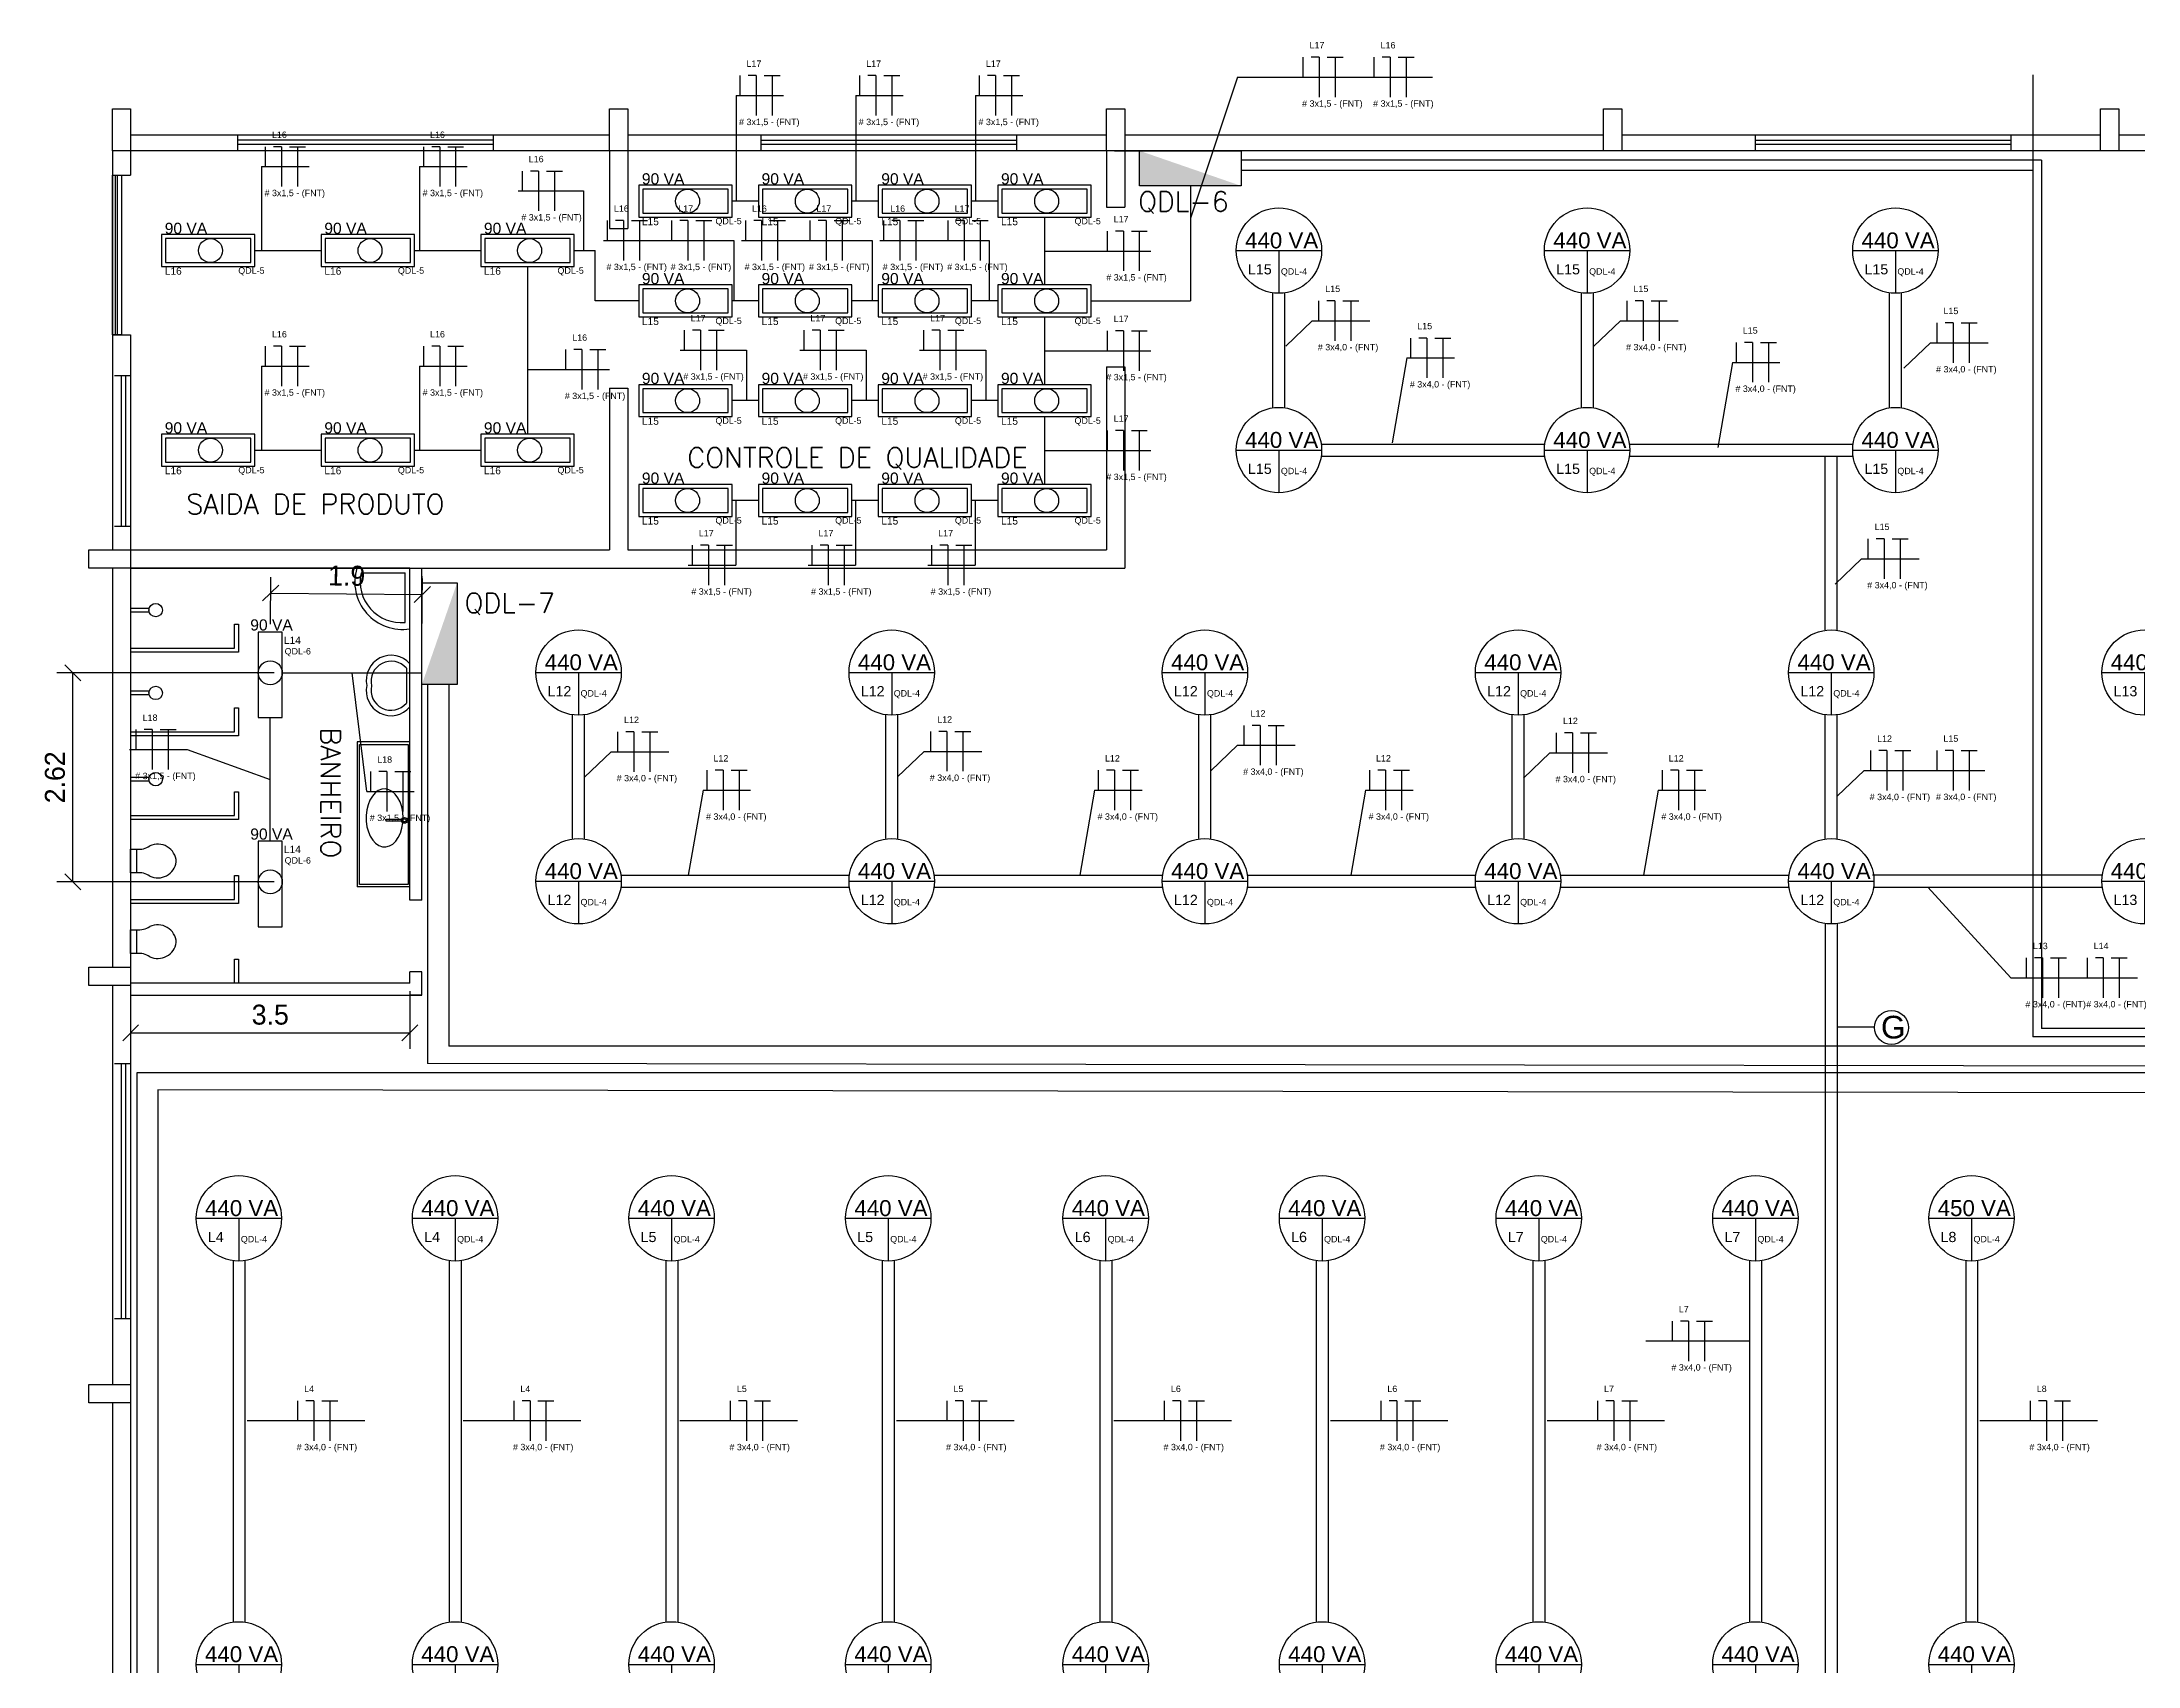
# Model space of a CAD drawing. Extents: x 196 to 343, y -52 to 135.
# Drawn here: x 273.31 to 299.58, y 41.84 to 62.19 of the extents above; entities that cross this region are included whole.
import ezdxf

# ---------------------------------------------------------------- set-up
doc = ezdxf.new("R2010")
doc.units = 0
doc.header["$MEASUREMENT"] = 0
doc.layers.get('0').update_dxf_attribs({"linetype": 'CONTINUOUS'})
doc.layers.get('DEFPOINTS').update_dxf_attribs({"linetype": 'CONTINUOUS'})
for name, color, linetype in [('_ARQ', 5, 'CONTINUOUS'), ('_ARQ-TEXTO', 4, 'CONTINUOUS'), ('_COTAS', 4, 'CONTINUOUS'), ('_ELT-Eletrocalhas', 9, 'CONTINUOUS'), ('_ELT-Eletroduto', 7, 'CONTINUOUS'), ('_ELT-LUMINÁRIA', 2, 'CONTINUOUS'), ('_ELT-PONTO', 2, 'CONTINUOUS'), ('ELET_FIAÇÃO', 1, 'CONTINUOUS')]:
    doc.layers.add(name, color=color, linetype=linetype)
doc.styles.add('ARIAL', font='arial.ttf')
doc.styles.add('ROMANS', font='romans')
doc.dimstyles.new('LUMINOTECNICO', dxfattribs={"dimscale": 0, "dimtxt": 0.25, "dimasz": 0.2, "dimexe": 0.2, "dimexo": 0.1, "dimgap": 0.1, "dimtad": 1, "dimdsep": 46, "dimtxsty": 'Standard', "dimblk1": 'OBLIQUE', "dimblk2": 'OBLIQUE', "dimsah": 1, "dimcen": 0.2, "dimadec": 1, "dimazin": 0, "dimtfac": 1, "dimtmove": 0, "dimatfit": 3, "dimldrblk": 'OBLIQUE', "dimfxl": 1, "dimtolj": 1, "dimtzin": 0, "dimarcsym": 0})

# ---------------------------------------------------------------- blocks, each defined once
blk = doc.blocks.new('LUM_ RS-812')
at = {"layer": '_ELT-LUMINÁRIA', "linetype": 'Continuous'}
blk.add_circle((0, 0), 0.15, dxfattribs=at)
at = {"layer": '_ELT-PONTO', "linetype": 'Continuous'}
for points in [[(0.558, 0.2), (-0.612, 0.2), (-0.612, -0.2), (0.558, -0.2)], [(0.508, 0.15), (-0.562, 0.15), (-0.562, -0.15), (0.508, -0.15)]]:
    blk.add_lwpolyline(points, close=True, dxfattribs=at)
at = {"layer": '_ELT-LUMINÁRIA', "linetype": 'Continuous', "style": 'ARIAL'}
for tag, p, height in [('P', (-0.573, 0.209), 0.14), ('C', (-0.572, -0.302), 0.091), ('A', (0.349, -0.29), 0.08)]:
    blk.add_attdef(tag, p, '', height=height, dxfattribs=at)
blk = doc.blocks.new('Lum_TMS 426')
at = {"layer": '_ELT-LUMINÁRIA', "linetype": 'Continuous'}
blk.add_circle((0, 0), 0.15, dxfattribs=at)
at = {"layer": '_ELT-PONTO', "linetype": 'Continuous'}
for p, q in [((-0.15, 0.508), (-0.15, -0.562)), ((0.15, 0.508), (-0.15, 0.508)), ((0.15, -0.562), (0.15, 0.508)), ((-0.15, -0.562), (0.15, -0.562))]:
    blk.add_line(p, q, dxfattribs=at)
at = {"layer": '_ELT-LUMINÁRIA', "linetype": 'Continuous', "style": 'ARIAL'}
for tag, p, height in [('P', (-0.251, 0.529), 0.14), ('C', (0.171, 0.362), 0.091), ('A', (0.18, 0.229), 0.08)]:
    blk.add_attdef(tag, p, '', height=height, dxfattribs=at)
blk = doc.blocks.new('FIACAO_BANHEIRO')
at = {"layer": 'ELET_FIAÇÃO', "linetype": 'Continuous'}
for p, q in [((-1.679, 0.375), (-1.679, 0.625)), ((-1.479, 0.625), (-1.579, 0.625)), ((-1.479, 0.625), (-1.479, 0.125)), ((-1.379, 0.625), (-1.179, 0.625)), ((-1.279, 0.625), (-1.279, 0.125))]:
    blk.add_line(p, q, dxfattribs=at)
at = {"layer": 'ELET_FIAÇÃO', "color": 7, "linetype": 'Continuous'}
for points in [[(-1.763, 0.375), (-1.041, 0.375)], [(-1.041, 0.375), (0, 0)]]:
    blk.add_lwpolyline(points, dxfattribs=at)
at = {"layer": 'ELET_FIAÇÃO', "color": 7, "linetype": 'Continuous', "style": 'ARIAL'}
for tag, p in [('C', (-1.6, 0.734)), ('B', (-1.693, 0.004))]:
    blk.add_attdef(tag, p, '', height=0.08, dxfattribs=at)
blk = doc.blocks.new('ficao_qualidade')
at = {"layer": 'ELET_FIAÇÃO', "linetype": 'Continuous'}
for p, q in [((0.236, -1.487), (0.236, -1.237)), ((0.436, -1.237), (0.336, -1.237)), ((0.436, -1.237), (0.436, -1.737)), ((0.536, -1.237), (0.736, -1.237)), ((0.636, -1.237), (0.636, -1.737))]:
    blk.add_line(p, q, dxfattribs=at)
at = {"layer": 'ELET_FIAÇÃO', "color": 7, "linetype": 'Continuous'}
for points in [[(0.184, -1.487), (0, 0)], [(0.184, -1.487), (0.78, -1.487)]]:
    blk.add_lwpolyline(points, dxfattribs=at)
at = {"layer": 'ELET_FIAÇÃO', "color": 7, "linetype": 'Continuous', "style": 'ARIAL'}
for tag, p in [('C', (0.315, -1.127)), ('B', (0.222, -1.857))]:
    blk.add_attdef(tag, p, '', height=0.08, dxfattribs=at)
blk = doc.blocks.new('Fiação_FNT_antiga')
at = {"layer": 'ELET_FIAÇÃO', "linetype": 'Continuous'}
for p, q in [((-0.2, 0), (-0.2, 0.25)), ((0, 0.25), (-0.1, 0.25)), ((0, 0.25), (0, -0.25)), ((0.1, 0.25), (0.3, 0.25)), ((0.2, 0.25), (0.2, -0.25))]:
    blk.add_line(p, q, dxfattribs=at)
at = {"layer": 'ELET_FIAÇÃO', "color": 7, "linetype": 'Continuous', "style": 'ARIAL'}
for tag, p in [('C', (-0.121, 0.36)), ('B', (-0.214, -0.37))]:
    blk.add_attdef(tag, p, '', height=0.08, dxfattribs=at)
blk = doc.blocks.new('_OBLIQUE')
at = {"color": 0, "linetype": 'ByBlock'}
blk.add_line((-0.5, -0.5), (0.5, 0.5), dxfattribs=at)
blk = doc.blocks.new('*D84')
at = {"layer": '_ELT-Eletroduto', "color": 0, "linetype": 'Continuous', "lineweight": -2, "transparency": 16777216}
for p, q in [((276.224, 54.289), (273.501, 54.289)), ((273.701, 51.669), (273.701, 54.289)), ((276.224, 51.669), (273.501, 51.669))]:
    blk.add_line(p, q, dxfattribs=at)
at = {"layer": 'DEFPOINTS', "color": 0, "linetype": 'Continuous', "transparency": 16777216}
for p in [(273.701, 54.289), (276.324, 54.289), (276.324, 51.669)]:
    blk.add_point(p, dxfattribs=at)
at = {"layer": '_ELT-Eletroduto', "color": 0, "linetype": 'Continuous', "lineweight": -2, "transparency": 16777216, "xscale": 0.2, "yscale": 0.2, "zscale": 0.2}
for p, rotation in [((273.701, 54.289), 90), ((273.701, 51.669), 270)]:
    blk.add_blockref('_OBLIQUE', p, dxfattribs=dict(at, rotation=rotation))
at = {"layer": '_ELT-Eletroduto', "color": 0, "linetype": 'Continuous', "transparency": 16777216, "insert": (273.476, 52.979), "char_height": 0.25, "attachment_point": 5, "rotation": 90}
blk.add_mtext('\\A1;2.62', dxfattribs=at)
blk = doc.blocks.new('*D85')
at = {"layer": '_ELT-Eletroduto', "color": 0, "linetype": 'Continuous', "lineweight": -2, "transparency": 16777216}
for p, q in [((276.175, 54.897), (276.181, 55.488)), ((278.075, 54.878), (278.081, 55.469)), ((276.179, 55.288), (278.079, 55.269))]:
    blk.add_line(p, q, dxfattribs=at)
at = {"layer": 'DEFPOINTS', "color": 0, "linetype": 'Continuous', "transparency": 16777216}
for p in [(278.079, 55.269), (276.174, 54.797), (278.074, 54.778)]:
    blk.add_point(p, dxfattribs=at)
at = {"layer": '_ELT-Eletroduto', "color": 0, "linetype": 'Continuous', "lineweight": -2, "transparency": 16777216, "xscale": 0.2, "yscale": 0.2, "zscale": 0.2}
for p, rotation in [((276.179, 55.288), 179.4302660732513), ((278.079, 55.269), 359.4302660732513)]:
    blk.add_blockref('_OBLIQUE', p, dxfattribs=dict(at, rotation=rotation))
at = {"layer": '_ELT-Eletroduto', "color": 0, "linetype": 'Continuous', "transparency": 16777216, "insert": (277.131, 55.504), "char_height": 0.25, "attachment_point": 5, "rotation": 359.4303}
blk.add_mtext('\\A1;1.9', dxfattribs=at)
blk = doc.blocks.new('*D98')
at = {"layer": '_COTAS', "color": 0, "linetype": 'Continuous', "lineweight": -2, "transparency": 16777216}
for p, q in [((277.924, 50.299), (277.924, 49.579)), ((274.424, 50.149), (274.424, 49.579)), ((274.424, 49.779), (277.924, 49.779))]:
    blk.add_line(p, q, dxfattribs=at)
at = {"layer": 'DEFPOINTS', "color": 0, "linetype": 'Continuous', "transparency": 16777216}
for p in [(274.424, 50.249), (277.924, 50.399), (277.924, 49.779)]:
    blk.add_point(p, dxfattribs=at)
at = {"layer": '_COTAS', "color": 0, "linetype": 'Continuous', "lineweight": -2, "transparency": 16777216, "xscale": 0.2, "yscale": 0.2, "zscale": 0.2, "rotation": 180}
blk.add_blockref('_OBLIQUE', (274.424, 49.779), dxfattribs=at)
at = {"layer": '_COTAS', "color": 0, "linetype": 'Continuous', "lineweight": -2, "transparency": 16777216, "xscale": 0.2, "yscale": 0.2, "zscale": 0.2}
blk.add_blockref('_OBLIQUE', (277.924, 49.779), dxfattribs=at)
at = {"layer": '_COTAS', "color": 0, "linetype": 'Continuous', "transparency": 16777216, "insert": (276.174, 50.004), "char_height": 0.25, "attachment_point": 5}
blk.add_mtext('\\A1;3.5', dxfattribs=at)
blk = doc.blocks.new('LAMPADA_RECAPAGEM')
at = {"layer": '_ELT-LUMINÁRIA', "linetype": 'Continuous'}
for points in [[(-0.535, 0), (0, 0), (0.535, 0)], [(0, 0), (0, -0.535)]]:
    blk.add_lwpolyline(points, dxfattribs=at)
blk.add_circle((0, 0), 0.535, dxfattribs=at)
at = {"layer": '_ELT-LUMINÁRIA', "linetype": 'Continuous', "style": 'ARIAL'}
for tag, p, height in [('P', (-0.424, 0.028), 0.2), ('C', (-0.388, -0.298), 0.128), ('A', (0.025, -0.301), 0.08)]:
    blk.add_attdef(tag, p, '', height=height, dxfattribs=at)
blk = doc.blocks.new('FIACAOQUALIDADE')
at = {"layer": 'ELET_FIAÇÃO', "linetype": 'Continuous'}
for p, q in [((0.236, 1.065), (0.236, 1.315)), ((0.436, 1.315), (0.336, 1.315)), ((0.436, 1.315), (0.436, 0.815)), ((0.536, 1.315), (0.736, 1.315)), ((0.636, 1.315), (0.636, 0.815))]:
    blk.add_line(p, q, dxfattribs=at)
at = {"layer": 'ELET_FIAÇÃO', "color": 7, "linetype": 'Continuous'}
for points in [[(0.184, 1.065), (0, 0)], [(0.184, 1.065), (0.78, 1.065)]]:
    blk.add_lwpolyline(points, dxfattribs=at)
at = {"layer": 'ELET_FIAÇÃO', "color": 7, "linetype": 'Continuous', "style": 'ARIAL'}
for tag, p in [('C', (0.315, 1.425)), ('B', (0.222, 0.695))]:
    blk.add_attdef(tag, p, '', height=0.08, dxfattribs=at)
blk = doc.blocks.new('FIACAO_CHAMADA_FNT')
at = {"layer": 'ELET_FIAÇÃO', "linetype": 'Continuous'}
for p, q in [((0.417, 0.318), (0.417, 0.568)), ((0.617, 0.568), (0.517, 0.568)), ((0.617, 0.568), (0.617, 0.068)), ((0.717, 0.568), (0.917, 0.568)), ((0.817, 0.568), (0.817, 0.068))]:
    blk.add_line(p, q, dxfattribs=at)
at = {"layer": 'ELET_FIAÇÃO', "color": 7, "linetype": 'Continuous'}
for points in [[(0.333, 0.318), (0, 0)], [(0.333, 0.318), (1.055, 0.318)]]:
    blk.add_lwpolyline(points, dxfattribs=at)
at = {"layer": 'ELET_FIAÇÃO', "color": 7, "linetype": 'Continuous', "style": 'ARIAL'}
for tag, p in [('C', (0.496, 0.678)), ('B', (0.403, -0.052))]:
    blk.add_attdef(tag, p, '', height=0.08, dxfattribs=at)

msp = doc.modelspace()

# ---------------------------------------------------------------- hatches: boundary and pattern name
at = {"layer": '_ELT-PONTO', "linetype": 'Continuous'}
for points in [[(288.343, 60.388), (287.069, 60.828), (287.069, 60.388)], [(278.515, 55.415), (278.074, 54.141), (278.515, 54.141)]]:
    msp.add_hatch(color=256, dxfattribs=at).paths.add_polyline_path(points)

# ---------------------------------------------------------------- linework, layer by layer
at = {"layer": '_ARQ'}
for p, q in [((298.268, 57.624), (298.268, 61.781)), ((274.424, 61.028), (280.424, 61.028)), ((275.768, 60.828), (275.768, 61.031)), ((275.768, 60.966), (278.965, 60.966)), ((278.968, 61.031), (278.968, 60.828)), ((280.654, 61.028), (286.654, 61.028)), ((282.326, 60.825), (282.326, 61.028)), ((282.326, 60.963), (285.524, 60.963)), ((285.526, 61.028), (285.526, 60.825)), ((286.883, 61.028), (292.883, 61.028)), ((293.112, 61.028), (299.112, 61.028)), ((294.785, 60.825), (294.785, 61.028)), ((294.785, 60.963), (297.982, 60.963)), ((297.985, 61.028), (297.985, 60.825)), ((299.341, 61.028), (305.341, 61.028)), ((274.195, 60.828), (274.195, 55.828)), ((275.768, 60.913), (278.965, 60.913)), ((282.326, 60.91), (285.524, 60.91)), ((294.785, 60.91), (297.982, 60.91)), ((274.222, 58.015), (274.424, 58.015)), ((274.306, 58.015), (274.306, 56.124)), ((274.359, 58.015), (274.359, 56.124)), ((274.424, 56.121), (274.222, 56.121)), ((274.195, 55.599), (274.195, 50.599)), ((274.424, 55.599), (274.424, 47.249)), ((277.924, 55.599), (274.424, 55.599)), ((277.924, 51.441), (277.924, 55.599)), ((278.074, 51.441), (278.074, 55.599)), ((274.424, 55.099), (274.654, 55.099)), ((274.654, 55.049), (274.43, 55.049)), ((274.654, 55.099), (274.654, 55.049)), ((275.724, 54.599), (275.724, 54.899)), ((275.724, 54.899), (275.774, 54.899)), ((275.774, 54.899), (275.774, 54.549)), ((274.424, 54.599), (275.724, 54.599)), ((275.774, 54.549), (274.424, 54.549)), ((274.424, 54.061), (274.654, 54.061)), ((274.654, 54.011), (274.43, 54.011)), ((274.654, 54.061), (274.654, 54.011)), ((275.724, 53.849), (275.774, 53.849)), ((275.724, 53.549), (275.724, 53.849)), ((275.774, 53.849), (275.774, 53.499)), ((274.424, 53.549), (275.724, 53.549)), ((275.774, 53.499), (274.424, 53.499)), ((277.264, 53.424), (277.264, 51.607)), ((277.924, 53.424), (277.264, 53.424)), ((274.424, 52.981), (274.654, 52.981)), ((274.654, 52.931), (274.43, 52.931)), ((274.654, 52.981), (274.654, 52.931)), ((275.724, 52.799), (275.774, 52.799)), ((275.724, 52.499), (275.724, 52.799)), ((275.774, 52.799), (275.774, 52.449)), ((274.424, 52.499), (275.724, 52.499)), ((275.774, 52.449), (274.424, 52.449)), ((275.724, 51.449), (275.724, 51.749)), ((275.724, 51.749), (275.774, 51.749)), ((275.774, 51.749), (275.774, 51.399)), ((277.924, 51.607), (277.264, 51.607)), ((274.424, 51.449), (275.724, 51.449)), ((275.774, 51.399), (274.424, 51.399)), ((278.074, 51.441), (277.924, 51.441)), ((275.724, 50.699), (275.774, 50.699)), ((275.724, 50.399), (275.724, 50.699)), ((275.774, 50.699), (275.774, 50.399)), ((278.074, 50.541), (277.924, 50.541)), ((274.195, 50.37), (274.195, 45.37)), ((277.924, 50.399), (274.424, 50.399)), ((274.424, 50.249), (278.074, 50.249)), ((278.074, 50.249), (277.924, 50.249)), ((274.222, 49.393), (274.424, 49.393)), ((274.306, 49.393), (274.306, 46.196)), ((274.359, 49.393), (274.359, 46.196)), ((274.424, 46.193), (274.222, 46.193)), ((274.195, 45.14), (274.195, 40.14))]:
    msp.add_line(p, q, dxfattribs=at)
at = {"layer": '_ARQ', "linetype": 'Continuous'}
for p, q in [((311.57, 60.828), (274.424, 60.828)), ((274.424, 60.828), (274.424, 60.522)), ((280.424, 60.828), (280.424, 59.855)), ((280.654, 60.828), (280.654, 59.855)), ((286.654, 60.828), (286.654, 60.122)), ((286.754, 60.828), (287.616, 60.828)), ((286.883, 60.828), (286.883, 60.122)), ((274.195, 60.522), (274.424, 60.522)), ((274.235, 58.522), (274.235, 60.522)), ((274.26, 58.522), (274.26, 60.522)), ((286.654, 60.122), (286.883, 60.122)), ((280.424, 59.855), (280.654, 59.855)), ((274.195, 58.522), (274.424, 58.522)), ((274.424, 58.522), (274.424, 21.959)), ((286.654, 58.122), (286.654, 55.828)), ((286.654, 58.122), (286.883, 58.122)), ((286.883, 58.122), (286.883, 55.599)), ((280.424, 57.855), (280.424, 55.828)), ((280.424, 57.855), (280.654, 57.855)), ((280.654, 57.855), (280.654, 55.828)), ((274.424, 55.828), (280.424, 55.828)), ((280.654, 55.828), (286.654, 55.828)), ((274.424, 55.599), (286.883, 55.599)), ((277.312, 55.542), (277.865, 55.542)), ((277.865, 54.92), (277.865, 55.542)), ((278.074, 55.499), (278.074, 54.906)), ((277.879, 54.345), (277.879, 53.907)), ((277.625, 52.453), (277.822, 52.453)), ((277.625, 52.431), (277.625, 52.453)), ((277.821, 52.431), (277.625, 52.431)), ((277.835, 52.442), (277.82, 52.442)), ((277.835, 52.44), (277.82, 52.44)), ((277.835, 52.439), (277.82, 52.439)), ((277.829, 52.465), (277.84, 52.454)), ((277.829, 52.416), (277.84, 52.427)), ((277.83, 52.466), (277.841, 52.455)), ((277.83, 52.415), (277.841, 52.426)), ((277.831, 52.467), (277.842, 52.456)), ((277.831, 52.414), (277.842, 52.425)), ((277.855, 52.461), (277.855, 52.477)), ((277.855, 52.404), (277.855, 52.42)), ((277.856, 52.461), (277.856, 52.477)), ((277.856, 52.404), (277.856, 52.42)), ((277.857, 52.461), (277.857, 52.477)), ((277.857, 52.404), (277.857, 52.42)), ((277.87, 52.455), (277.881, 52.467)), ((277.87, 52.425), (277.881, 52.414)), ((277.871, 52.454), (277.882, 52.466)), ((277.871, 52.427), (277.883, 52.415)), ((277.871, 52.426), (277.882, 52.415)), ((277.872, 52.454), (277.883, 52.465)), ((277.877, 52.442), (277.892, 52.442)), ((277.877, 52.44), (277.892, 52.44)), ((277.877, 52.439), (277.892, 52.439)), ((277.924, 50.399), (277.924, 50.541)), ((278.074, 50.249), (278.074, 50.541))]:
    msp.add_line(p, q, dxfattribs=at)
at = {"layer": '_ARQ'}
for points in [[(274.424, 61.353), (274.424, 60.828), (274.195, 60.828), (274.195, 61.353)], [(280.654, 61.353), (280.654, 60.828), (280.424, 60.828), (280.424, 61.353)], [(286.883, 61.353), (286.883, 60.828), (286.654, 60.828), (286.654, 61.353)], [(293.112, 61.353), (293.112, 60.828), (292.883, 60.828), (292.883, 61.353)], [(299.341, 61.353), (299.341, 60.828), (299.112, 60.828), (299.112, 61.353)], [(273.9, 55.828), (274.424, 55.828), (274.424, 55.599), (273.9, 55.599)], [(274.497, 52.078), (274.497, 51.783), (274.424, 51.783), (274.424, 52.078)], [(274.497, 51.067), (274.497, 50.772), (274.424, 50.772), (274.424, 51.067)], [(273.9, 50.599), (274.424, 50.599), (274.424, 50.37), (273.9, 50.37)], [(273.9, 45.37), (274.424, 45.37), (274.424, 45.14), (273.9, 45.14)]]:
    msp.add_lwpolyline(points, close=True, dxfattribs=at)
at = {"layer": '_ARQ', "linetype": 'Continuous'}
for points in [[(274.195, 60.522), (274.31, 60.522), (274.31, 58.522), (274.195, 58.522)], [(277.294, 53.392), (277.904, 53.392), (277.904, 51.638), (277.294, 51.638)]]:
    msp.add_lwpolyline(points, close=True, dxfattribs=at)
at = {"layer": '_ARQ'}
for centre in [(274.738, 55.074), (274.738, 54.036), (274.738, 52.956)]:
    msp.add_circle(centre, 0.0841, dxfattribs=at)
at = {"layer": '_ARQ', "linetype": 'Continuous'}
for radius in [0.0363, 0.0206]:
    msp.add_circle((277.856, 52.44), radius, dxfattribs=at)
for centre, radius, start, end in [((277.829, 55.428), 0.596, 163.3317, 279.2567), ((277.814, 55.432), 0.514, 167.6282, 275.6183)]:
    msp.add_arc(centre, radius, start, end, dxfattribs=at)
at = {"layer": '_ARQ'}
for centre, radius, start, end in [((277.688, 54.197), 0.311, 40.5713, 192.607), ((277.688, 54.181), 0.252, 40.5713, 192.607), ((277.688, 54.062), 0.311, 167.4754, 319.5111), ((277.688, 54.071), 0.252, 167.4754, 319.5111), ((274.521, 52.342), 0.265, 264.7974, 302.622), ((274.765, 51.911), 0.231, 2.7533, 115.848), ((274.521, 51.519), 0.265, 57.378, 95.2026), ((274.765, 51.952), 0.233, 244.4474, 352.0129), ((274.521, 51.332), 0.265, 264.7974, 302.622), ((274.765, 50.9), 0.231, 2.7533, 115.848), ((274.521, 50.508), 0.265, 57.378, 95.2026), ((274.765, 50.942), 0.233, 244.4474, 352.0129)]:
    msp.add_arc(centre, radius, start, end, dxfattribs=at)
at = {"layer": '_ARQ', "linetype": 'Continuous'}
msp.add_ellipse((277.607, 52.47), major_axis=(0, -0.364), ratio=0.6369, start_param=1.574969, end_param=7.687357, dxfattribs=at)
at = {"layer": '_ELT-Eletrocalhas', "linetype": 'Continuous'}
for p, q in [((288.297, 61.751), (287.706, 59.985)), ((296.868, 53.064), (297.66, 53.064)), ((299.132, 51.752), (296.255, 51.752)), ((296.269, 51.602), (299.132, 51.602)), ((297.988, 50.466), (296.946, 51.602)), ((297.988, 50.466), (298.78, 50.466)), ((298.78, 50.466), (299.574, 50.466)), ((296.278, 49.849), (295.815, 49.849)), ((294.719, 45.916), (293.413, 45.916)), ((277.357, 44.918), (275.884, 44.918)), ((280.067, 44.918), (278.593, 44.918)), ((282.78, 44.918), (281.306, 44.918)), ((285.495, 44.918), (284.021, 44.918)), ((288.22, 44.918), (286.746, 44.918)), ((290.932, 44.918), (289.459, 44.918)), ((293.648, 44.918), (292.175, 44.918)), ((299.071, 44.918), (297.597, 44.918))]:
    msp.add_line(p, q, dxfattribs=at)
at = {"layer": '_ELT-Eletrocalhas', "color": 6}
for p, q in [((298.371, 60.712), (288.343, 60.712)), ((298.371, 60.712), (298.371, 49.834)), ((298.261, 60.581), (288.343, 60.581)), ((298.261, 60.581), (298.261, 49.726)), ((278.146, 54.141), (278.146, 49.394)), ((278.41, 54.141), (278.41, 49.611)), ((317.359, 49.726), (298.261, 49.726)), ((317.359, 49.834), (298.371, 49.834)), ((317.359, 49.33), (278.146, 49.394)), ((317.36, 49.611), (278.41, 49.611)), ((317.36, 49.276), (274.501, 49.276)), ((274.501, 49.276), (274.501, 20.75)), ((317.359, 48.996), (274.765, 49.065)), ((274.765, 49.065), (274.765, 20.775))]:
    msp.add_line(p, q, dxfattribs=at)
at = {"layer": '_ELT-Eletrocalhas'}
for p, q in [((288.739, 57.613), (288.739, 59.043)), ((288.889, 57.613), (288.889, 59.043)), ((292.602, 59.043), (292.602, 57.612)), ((292.752, 59.043), (292.752, 57.612)), ((296.465, 57.613), (296.465, 59.043)), ((296.615, 57.613), (296.615, 59.043)), ((289.349, 57.153), (292.153, 57.153)), ((293.207, 57.153), (296.011, 57.153)), ((289.349, 57.003), (292.153, 57.003)), ((293.207, 57.003), (296.011, 57.003)), ((295.662, 54.827), (295.662, 57.003)), ((295.812, 54.827), (295.812, 57.003)), ((279.962, 52.212), (279.962, 53.757)), ((280.112, 52.212), (280.112, 53.757)), ((283.887, 52.212), (283.887, 53.757)), ((284.037, 52.212), (284.037, 53.757)), ((287.812, 52.212), (287.812, 53.757)), ((287.962, 52.212), (287.962, 53.757)), ((291.737, 52.212), (291.737, 53.757)), ((291.887, 52.212), (291.887, 53.757)), ((295.662, 52.212), (295.662, 53.757)), ((295.812, 52.212), (295.812, 53.757)), ((280.569, 51.752), (283.432, 51.752)), ((284.499, 51.752), (287.357, 51.752)), ((288.425, 51.752), (291.282, 51.752)), ((292.342, 51.752), (295.2, 51.752)), ((280.569, 51.602), (283.432, 51.602)), ((284.499, 51.602), (287.357, 51.602)), ((288.425, 51.602), (291.282, 51.602)), ((291.029, 51.602), (291.277, 51.602)), ((292.342, 51.602), (295.2, 51.602)), ((295.662, 51.142), (295.662, 24.495)), ((295.812, 51.142), (295.812, 24.295)), ((275.711, 42.392), (275.711, 46.929)), ((275.861, 42.392), (275.861, 46.929)), ((278.421, 42.392), (278.421, 46.929)), ((278.571, 42.392), (278.571, 46.929)), ((281.134, 42.392), (281.134, 46.929)), ((281.284, 42.392), (281.284, 46.929)), ((283.848, 42.392), (283.848, 46.929)), ((283.998, 42.392), (283.998, 46.929)), ((286.574, 42.392), (286.574, 46.929)), ((286.724, 42.392), (286.724, 46.929)), ((289.286, 42.392), (289.286, 46.929)), ((289.436, 42.392), (289.436, 46.929)), ((292.002, 42.392), (292.002, 46.929)), ((292.152, 42.392), (292.152, 46.929)), ((294.717, 42.392), (294.717, 46.929)), ((294.867, 42.392), (294.867, 46.929)), ((297.425, 42.392), (297.425, 46.929)), ((297.575, 42.392), (297.575, 46.929))]:
    msp.add_line(p, q, dxfattribs=at)
at = {"layer": '_ELT-Eletrocalhas', "linetype": 'Continuous'}
msp.add_circle((296.491, 49.845), 0.213, dxfattribs=at)
at = {"layer": '_ELT-Eletroduto', "linetype": 'Continuous'}
for p, q in [((288.297, 61.751), (290.739, 61.75)), ((282.011, 61.52), (282.607, 61.52)), ((282.011, 61.52), (282.011, 60.198)), ((283.511, 61.52), (284.107, 61.52)), ((283.511, 61.52), (283.511, 60.198)), ((285.011, 61.52), (285.607, 61.52)), ((285.011, 61.52), (285.011, 60.198)), ((276.064, 60.63), (276.66, 60.63)), ((276.064, 60.63), (276.064, 59.578)), ((278.045, 60.63), (278.641, 60.63)), ((278.045, 60.63), (278.045, 59.578)), ((279.282, 60.325), (280.098, 60.325)), ((280.098, 60.325), (280.098, 59.578)), ((282.291, 60.198), (281.962, 60.198)), ((283.791, 60.198), (283.462, 60.198)), ((285.291, 60.198), (284.962, 60.198)), ((287.706, 60.388), (287.706, 58.948)), ((285.877, 59.998), (285.877, 59.148)), ((280.348, 59.704), (281.984, 59.703)), ((280.348, 59.704), (280.945, 59.704)), ((281.984, 59.703), (281.984, 58.948)), ((282.08, 59.704), (283.716, 59.703)), ((283.716, 59.703), (283.716, 58.948)), ((283.812, 59.704), (285.183, 59.703)), ((285.183, 59.703), (285.183, 58.948)), ((275.983, 59.578), (276.812, 59.578)), ((277.983, 59.578), (278.812, 59.578)), ((279.397, 59.378), (279.397, 57.278)), ((279.983, 59.578), (280.244, 59.578)), ((280.244, 58.948), (280.244, 59.578)), ((285.877, 59.573), (287.209, 59.573)), ((280.791, 58.948), (280.244, 58.948)), ((282.291, 58.948), (281.962, 58.948)), ((283.791, 58.948), (283.462, 58.948)), ((285.291, 58.948), (284.962, 58.948)), ((286.462, 58.948), (287.706, 58.948)), ((285.877, 58.748), (285.877, 57.898)), ((281.312, 58.331), (282.141, 58.33)), ((282.141, 58.33), (282.141, 57.698)), ((282.812, 58.331), (283.641, 58.33)), ((283.641, 58.33), (283.641, 57.698)), ((284.312, 58.331), (285.141, 58.33)), ((285.141, 58.33), (285.141, 57.698)), ((285.877, 58.323), (287.209, 58.323)), ((276.064, 58.13), (276.66, 58.13)), ((276.064, 58.13), (276.064, 57.078)), ((278.045, 58.13), (278.641, 58.13)), ((278.045, 58.13), (278.045, 57.078)), ((279.397, 58.088), (280.423, 58.088)), ((282.291, 57.698), (281.962, 57.698)), ((283.791, 57.698), (283.462, 57.698)), ((285.291, 57.698), (284.962, 57.698)), ((285.877, 57.498), (285.877, 56.648)), ((275.983, 57.078), (276.812, 57.078)), ((277.983, 57.078), (278.812, 57.078)), ((285.877, 57.073), (287.209, 57.073)), ((282.291, 56.448), (281.962, 56.448)), ((282.009, 56.448), (282.009, 55.637)), ((283.791, 56.448), (283.462, 56.448)), ((283.509, 56.448), (283.509, 55.637)), ((285.291, 56.448), (284.962, 56.448)), ((285.009, 56.448), (285.009, 55.637)), ((281.413, 55.637), (282.009, 55.637)), ((282.913, 55.637), (283.509, 55.637)), ((284.413, 55.637), (285.009, 55.637)), ((276.324, 54.289), (278.074, 54.289)), ((276.174, 52.177), (276.174, 53.727))]:
    msp.add_line(p, q, dxfattribs=at)
at = {"layer": '_ELT-PONTO', "linetype": 'Continuous'}
for points in [[(287.069, 60.388), (287.069, 60.828), (288.343, 60.828), (288.343, 60.388)], [(278.515, 54.141), (278.074, 54.141), (278.074, 55.415), (278.515, 55.415)]]:
    msp.add_lwpolyline(points, close=True, dxfattribs=at)

# ---------------------------------------------------------------- block references
at = {"linetype": 'Continuous'}
msp.add_blockref('ficao_qualidade', (277.199, 54.289), dxfattribs=at).add_auto_attribs({'B': '# 3x1,5 - (FNT)', 'C': 'L18'})
at = {"layer": '_ELT-Eletrocalhas', "linetype": 'Continuous'}
for p, values in [((297.263, 53.064), {'C': 'L15', 'B': '# 3x4,0 - (FNT)'}), ((298.384, 50.466), {'C': 'L13', 'B': '# 3x4,0 - (FNT)'}), ((299.146, 50.466), {'C': 'L14', 'B': '# 3x4,0 - (FNT)'}), ((293.947, 45.916), {'C': 'L7', 'B': '# 3x4,0 - (FNT)'}), ((276.719, 44.918), {'C': 'L4', 'B': '# 3x4,0 - (FNT)'}), ((279.429, 44.918), {'C': 'L4', 'B': '# 3x4,0 - (FNT)'}), ((282.142, 44.918), {'C': 'L5', 'B': '# 3x4,0 - (FNT)'}), ((284.857, 44.918), {'C': 'L5', 'B': '# 3x4,0 - (FNT)'}), ((287.582, 44.918), {'C': 'L6', 'B': '# 3x4,0 - (FNT)'}), ((290.294, 44.918), {'C': 'L6', 'B': '# 3x4,0 - (FNT)'}), ((293.01, 44.918), {'C': 'L7', 'B': '# 3x4,0 - (FNT)'}), ((298.433, 44.918), {'C': 'L8', 'B': '# 3x4,0 - (FNT)'})]:
    msp.add_blockref('Fiação_FNT_antiga', p, dxfattribs=at).add_auto_attribs(values)
at = {"layer": '_ELT-Eletroduto', "linetype": 'Continuous'}
for p, values in [((289.319, 61.751), {'C': 'L17', 'B': '# 3x1,5 - (FNT)'}), ((290.209, 61.751), {'C': 'L16', 'B': '# 3x1,5 - (FNT)'}), ((282.263, 61.52), {'C': 'L17', 'B': '# 3x1,5 - (FNT)'}), ((283.763, 61.52), {'C': 'L17', 'B': '# 3x1,5 - (FNT)'}), ((285.263, 61.52), {'C': 'L17', 'B': '# 3x1,5 - (FNT)'}), ((276.316, 60.63), {'C': 'L16', 'B': '# 3x1,5 - (FNT)'}), ((278.297, 60.63), {'C': 'L16', 'B': '# 3x1,5 - (FNT)'}), ((279.534, 60.325), {'C': 'L16', 'B': '# 3x1,5 - (FNT)'}), ((280.601, 59.704), {'C': 'L16', 'B': '# 3x1,5 - (FNT)'}), ((281.407, 59.704), {'C': 'L17', 'B': '# 3x1,5 - (FNT)'}), ((282.332, 59.704), {'C': 'L16', 'B': '# 3x1,5 - (FNT)'}), ((283.139, 59.704), {'C': 'L17', 'B': '# 3x1,5 - (FNT)'}), ((284.064, 59.704), {'C': 'L16', 'B': '# 3x1,5 - (FNT)'}), ((284.871, 59.704), {'C': 'L17', 'B': '# 3x1,5 - (FNT)'}), ((286.865, 59.573), {'C': 'L17', 'B': '# 3x1,5 - (FNT)'}), ((281.564, 58.331), {'C': 'L17', 'B': '# 3x1,5 - (FNT)'}), ((283.064, 58.331), {'C': 'L17', 'B': '# 3x1,5 - (FNT)'}), ((284.564, 58.331), {'C': 'L17', 'B': '# 3x1,5 - (FNT)'}), ((286.865, 58.323), {'C': 'L17', 'B': '# 3x1,5 - (FNT)'}), ((276.316, 58.13), {'C': 'L16', 'B': '# 3x1,5 - (FNT)'}), ((278.297, 58.13), {'C': 'L16', 'B': '# 3x1,5 - (FNT)'}), ((280.079, 58.088), {'C': 'L16', 'B': '# 3x1,5 - (FNT)'}), ((286.865, 57.073), {'C': 'L17', 'B': '# 3x1,5 - (FNT)'}), ((281.665, 55.637), {'C': 'L17', 'B': '# 3x1,5 - (FNT)'}), ((283.165, 55.637), {'C': 'L17', 'B': '# 3x1,5 - (FNT)'}), ((284.665, 55.637), {'C': 'L17', 'B': '# 3x1,5 - (FNT)'})]:
    msp.add_blockref('Fiação_FNT_antiga', p, dxfattribs=at).add_auto_attribs(values)
at = {"layer": '_ELT-Eletroduto'}
for p, values in [((288.814, 59.578), {'P': '440 VA', 'C': 'L15', 'A': 'QDL-4'}), ((292.677, 59.578), {'P': '440 VA', 'C': 'L15', 'A': 'QDL-4'}), ((296.54, 59.578), {'P': '440 VA', 'C': 'L15', 'A': 'QDL-4'}), ((288.814, 57.078), {'P': '440 VA', 'C': 'L15', 'A': 'QDL-4'}), ((292.677, 57.078), {'P': '440 VA', 'C': 'L15', 'A': 'QDL-4'}), ((296.54, 57.078), {'P': '440 VA', 'C': 'L15', 'A': 'QDL-4'}), ((280.037, 54.292), {'P': '440 VA', 'C': 'L12', 'A': 'QDL-4'}), ((283.962, 54.292), {'P': '440 VA', 'C': 'L12', 'A': 'QDL-4'}), ((287.887, 54.292), {'P': '440 VA', 'C': 'L12', 'A': 'QDL-4'}), ((291.812, 54.292), {'P': '440 VA', 'C': 'L12', 'A': 'QDL-4'}), ((295.737, 54.292), {'P': '440 VA', 'C': 'L12', 'A': 'QDL-4'}), ((299.662, 54.292), {'P': '440 VA', 'C': 'L13', 'A': 'QDL-4'}), ((280.037, 51.677), {'P': '440 VA', 'C': 'L12', 'A': 'QDL-4'}), ((283.962, 51.677), {'P': '440 VA', 'C': 'L12', 'A': 'QDL-4'}), ((287.887, 51.677), {'P': '440 VA', 'C': 'L12', 'A': 'QDL-4'}), ((291.812, 51.677), {'P': '440 VA', 'C': 'L12', 'A': 'QDL-4'}), ((295.737, 51.677), {'P': '440 VA', 'C': 'L12', 'A': 'QDL-4'}), ((299.662, 51.677), {'P': '440 VA', 'C': 'L13', 'A': 'QDL-4'}), ((275.78, 47.454), {'P': '440 VA ', 'C': 'L4', 'A': 'QDL-4'}), ((278.49, 47.454), {'P': '440 VA ', 'C': 'L4', 'A': 'QDL-4'}), ((281.203, 47.454), {'P': '440 VA ', 'C': 'L5', 'A': 'QDL-4'}), ((283.918, 47.454), {'P': '440 VA ', 'C': 'L5', 'A': 'QDL-4'}), ((286.643, 47.454), {'P': '440 VA ', 'C': 'L6', 'A': 'QDL-4'}), ((289.355, 47.454), {'P': '440 VA ', 'C': 'L6', 'A': 'QDL-4'}), ((292.071, 47.454), {'P': '440 VA ', 'C': 'L7', 'A': 'QDL-4'}), ((294.786, 47.454), {'P': '440 VA ', 'C': 'L7', 'A': 'QDL-4'}), ((297.494, 47.454), {'P': '450 VA ', 'C': 'L8', 'A': 'QDL-4'}), ((275.78, 41.865), {'P': '440 VA ', 'C': 'L4', 'A': 'QDL-4'}), ((278.49, 41.865), {'P': '440 VA ', 'C': 'L4', 'A': 'QDL-4'}), ((281.203, 41.865), {'P': '440 VA ', 'C': 'L5', 'A': 'QDL-4'}), ((283.918, 41.865), {'P': '440 VA ', 'C': 'L5', 'A': 'QDL-4'}), ((286.643, 41.865), {'P': '440 VA ', 'C': 'L6', 'A': 'QDL-4'}), ((289.355, 41.865), {'P': '440 VA ', 'C': 'L6', 'A': 'QDL-4'}), ((292.071, 41.865), {'P': '440 VA ', 'C': 'L7', 'A': 'QDL-4'}), ((294.786, 41.865), {'P': '440 VA ', 'C': 'L7', 'A': 'QDL-4'}), ((297.494, 41.865), {'P': '440 VA ', 'C': 'L8', 'A': 'QDL-4'})]:
    msp.add_blockref('LAMPADA_RECAPAGEM', p, dxfattribs=at).add_auto_attribs(values)
at = {"layer": '_ELT-LUMINÁRIA', "linetype": 'Continuous'}
for name, p, values in [('LUM_ RS-812', (281.404, 60.198), {'C': 'L15', 'A': 'QDL-5', 'P': '90 VA'}), ('LUM_ RS-812', (282.904, 60.198), {'C': 'L15', 'A': 'QDL-5', 'P': '90 VA'}), ('LUM_ RS-812', (284.404, 60.198), {'C': 'L15', 'A': 'QDL-5', 'P': '90 VA'}), ('LUM_ RS-812', (285.904, 60.198), {'C': 'L15', 'A': 'QDL-5', 'P': '90 VA'}), ('LUM_ RS-812', (275.424, 59.578), {'C': 'L16', 'A': 'QDL-5', 'P': '90 VA'}), ('LUM_ RS-812', (277.424, 59.578), {'C': 'L16', 'A': 'QDL-5', 'P': '90 VA'}), ('LUM_ RS-812', (279.424, 59.578), {'C': 'L16', 'A': 'QDL-5', 'P': '90 VA'}), ('LUM_ RS-812', (281.404, 58.948), {'C': 'L15', 'A': 'QDL-5', 'P': '90 VA'}), ('LUM_ RS-812', (282.904, 58.948), {'C': 'L15', 'A': 'QDL-5', 'P': '90 VA'}), ('LUM_ RS-812', (284.404, 58.948), {'C': 'L15', 'A': 'QDL-5', 'P': '90 VA'}), ('LUM_ RS-812', (285.904, 58.948), {'C': 'L15', 'A': 'QDL-5', 'P': '90 VA'}), ('LUM_ RS-812', (281.404, 57.698), {'C': 'L15', 'A': 'QDL-5', 'P': '90 VA'}), ('LUM_ RS-812', (282.904, 57.698), {'C': 'L15', 'A': 'QDL-5', 'P': '90 VA'}), ('LUM_ RS-812', (284.404, 57.698), {'C': 'L15', 'A': 'QDL-5', 'P': '90 VA'}), ('LUM_ RS-812', (285.904, 57.698), {'C': 'L15', 'A': 'QDL-5', 'P': '90 VA'}), ('LUM_ RS-812', (275.424, 57.078), {'C': 'L16', 'A': 'QDL-5', 'P': '90 VA'}), ('LUM_ RS-812', (277.424, 57.078), {'C': 'L16', 'A': 'QDL-5', 'P': '90 VA'}), ('LUM_ RS-812', (279.424, 57.078), {'C': 'L16', 'A': 'QDL-5', 'P': '90 VA'}), ('LUM_ RS-812', (281.404, 56.448), {'C': 'L15', 'A': 'QDL-5', 'P': '90 VA'}), ('LUM_ RS-812', (282.904, 56.448), {'C': 'L15', 'A': 'QDL-5', 'P': '90 VA'}), ('LUM_ RS-812', (284.404, 56.448), {'C': 'L15', 'A': 'QDL-5', 'P': '90 VA'}), ('LUM_ RS-812', (285.904, 56.448), {'C': 'L15', 'A': 'QDL-5', 'P': '90 VA'}), ('Lum_TMS 426', (276.174, 54.289), {'P': '90 VA', 'C': 'L14', 'A': 'QDL-6'}), ('Lum_TMS 426', (276.174, 51.669), {'P': '90 VA', 'C': 'L14', 'A': 'QDL-6'})]:
    msp.add_blockref(name, p, dxfattribs=at).add_auto_attribs(values)
at = {"layer": 'ELET_FIAÇÃO'}
for name, p, values in [('FIACAO_CHAMADA_FNT', (288.899, 58.381), {'C': 'L15', 'B': '# 3x4,0 - (FNT)'}), ('FIACAO_CHAMADA_FNT', (292.762, 58.381), {'C': 'L15', 'B': '# 3x4,0 - (FNT)'}), ('FIACAO_CHAMADA_FNT', (296.647, 58.104), {'C': 'L15', 'B': '# 3x4,0 - (FNT)'}), ('FIACAOQUALIDADE', (290.233, 57.168), {'C': 'L15', 'B': '# 3x4,0 - (FNT)'}), ('FIACAOQUALIDADE', (294.313, 57.113), {'C': 'L15', 'B': '# 3x4,0 - (FNT)'}), ('FIACAO_CHAMADA_FNT', (295.784, 55.399), {'C': 'L15', 'B': '# 3x4,0 - (FNT)'}), ('FIACAO_BANHEIRO', (276.174, 52.952), {'C': 'L18', 'B': '# 3x1,5 - (FNT)'}), ('FIACAO_CHAMADA_FNT', (280.112, 52.981), {'C': 'L12', 'B': '# 3x4,0 - (FNT)'}), ('FIACAO_CHAMADA_FNT', (284.036, 52.986), {'C': 'L12', 'B': '# 3x4,0 - (FNT)'}), ('FIACAO_CHAMADA_FNT', (287.963, 53.062), {'C': 'L12', 'B': '# 3x4,0 - (FNT)'}), ('FIACAO_CHAMADA_FNT', (291.878, 52.969), {'C': 'L12', 'B': '# 3x4,0 - (FNT)'}), ('FIACAO_CHAMADA_FNT', (295.815, 52.745), {'C': 'L12', 'B': '# 3x4,0 - (FNT)'}), ('FIACAOQUALIDADE', (281.413, 51.752), {'C': 'L12', 'B': '# 3x4,0 - (FNT)'}), ('FIACAOQUALIDADE', (286.319, 51.752), {'C': 'L12', 'B': '# 3x4,0 - (FNT)'}), ('FIACAOQUALIDADE', (289.716, 51.752), {'C': 'L12', 'B': '# 3x4,0 - (FNT)'}), ('FIACAOQUALIDADE', (293.385, 51.752), {'C': 'L12', 'B': '# 3x4,0 - (FNT)'})]:
    msp.add_blockref(name, p, dxfattribs=at).add_auto_attribs(values)

# ---------------------------------------------------------------- texts
at = {"layer": '_ARQ-TEXTO', "style": 'ROMANS'}
for s, p in [('QDL-6', (287.05, 60.067)), ('CONTROLE DE QUALIDADE', (281.401, 56.86)), ('SAIDA DE PRODUTO', (275.122, 56.278)), ('QDL-7', (278.608, 55.038))]:
    msp.add_text(s, height=0.25, dxfattribs=at).set_placement(p)
msp.add_text('BANHEIRO', height=0.25, rotation=270, dxfattribs=at).set_placement((276.806, 53.604))
at = {"layer": '_ELT-Eletrocalhas', "linetype": 'Continuous', "insert": (296.359, 49.991), "char_height": 0.284, "attachment_point": 1, "style": 'ARIAL'}
msp.add_mtext_dynamic_manual_height_columns('G', width=0.2838, gutter_width=1.419, heights=[0], dxfattribs=at)

# ---------------------------------------------------------------- dimensions: what is measured, and where the dimension line sits
at = {"layer": '_COTAS', "linetype": 'Continuous'}
dim = msp.add_linear_dim(base=(277.924, 49.779), p1=(274.424, 50.249), p2=(277.924, 50.399), dimstyle='LUMINOTECNICO', override={"dimscale": 1}, dxfattribs=at)
dim.commit()
dim.dimension.update_dxf_attribs({"geometry": '*D98', "text_midpoint": (276.174, 50.004)})
at = {"layer": '_ELT-Eletroduto', "linetype": 'Continuous'}
dim = msp.add_aligned_dim(p1=(276.174, 54.797), p2=(278.074, 54.778), distance=0.491, dimstyle='LUMINOTECNICO', override={"dimscale": 1}, dxfattribs=at)
dim.commit()
dim.dimension.update_dxf_attribs({"geometry": '*D85', "text_midpoint": (277.131, 55.504)})
dim = msp.add_linear_dim(base=(273.701, 54.289), p1=(276.324, 51.669), p2=(276.324, 54.289), angle=90, dimstyle='LUMINOTECNICO', override={"dimscale": 1}, dxfattribs=at)
dim.commit()
dim.dimension.update_dxf_attribs({"geometry": '*D84', "text_midpoint": (273.476, 52.979)})

doc.saveas('drawing.dxf')
